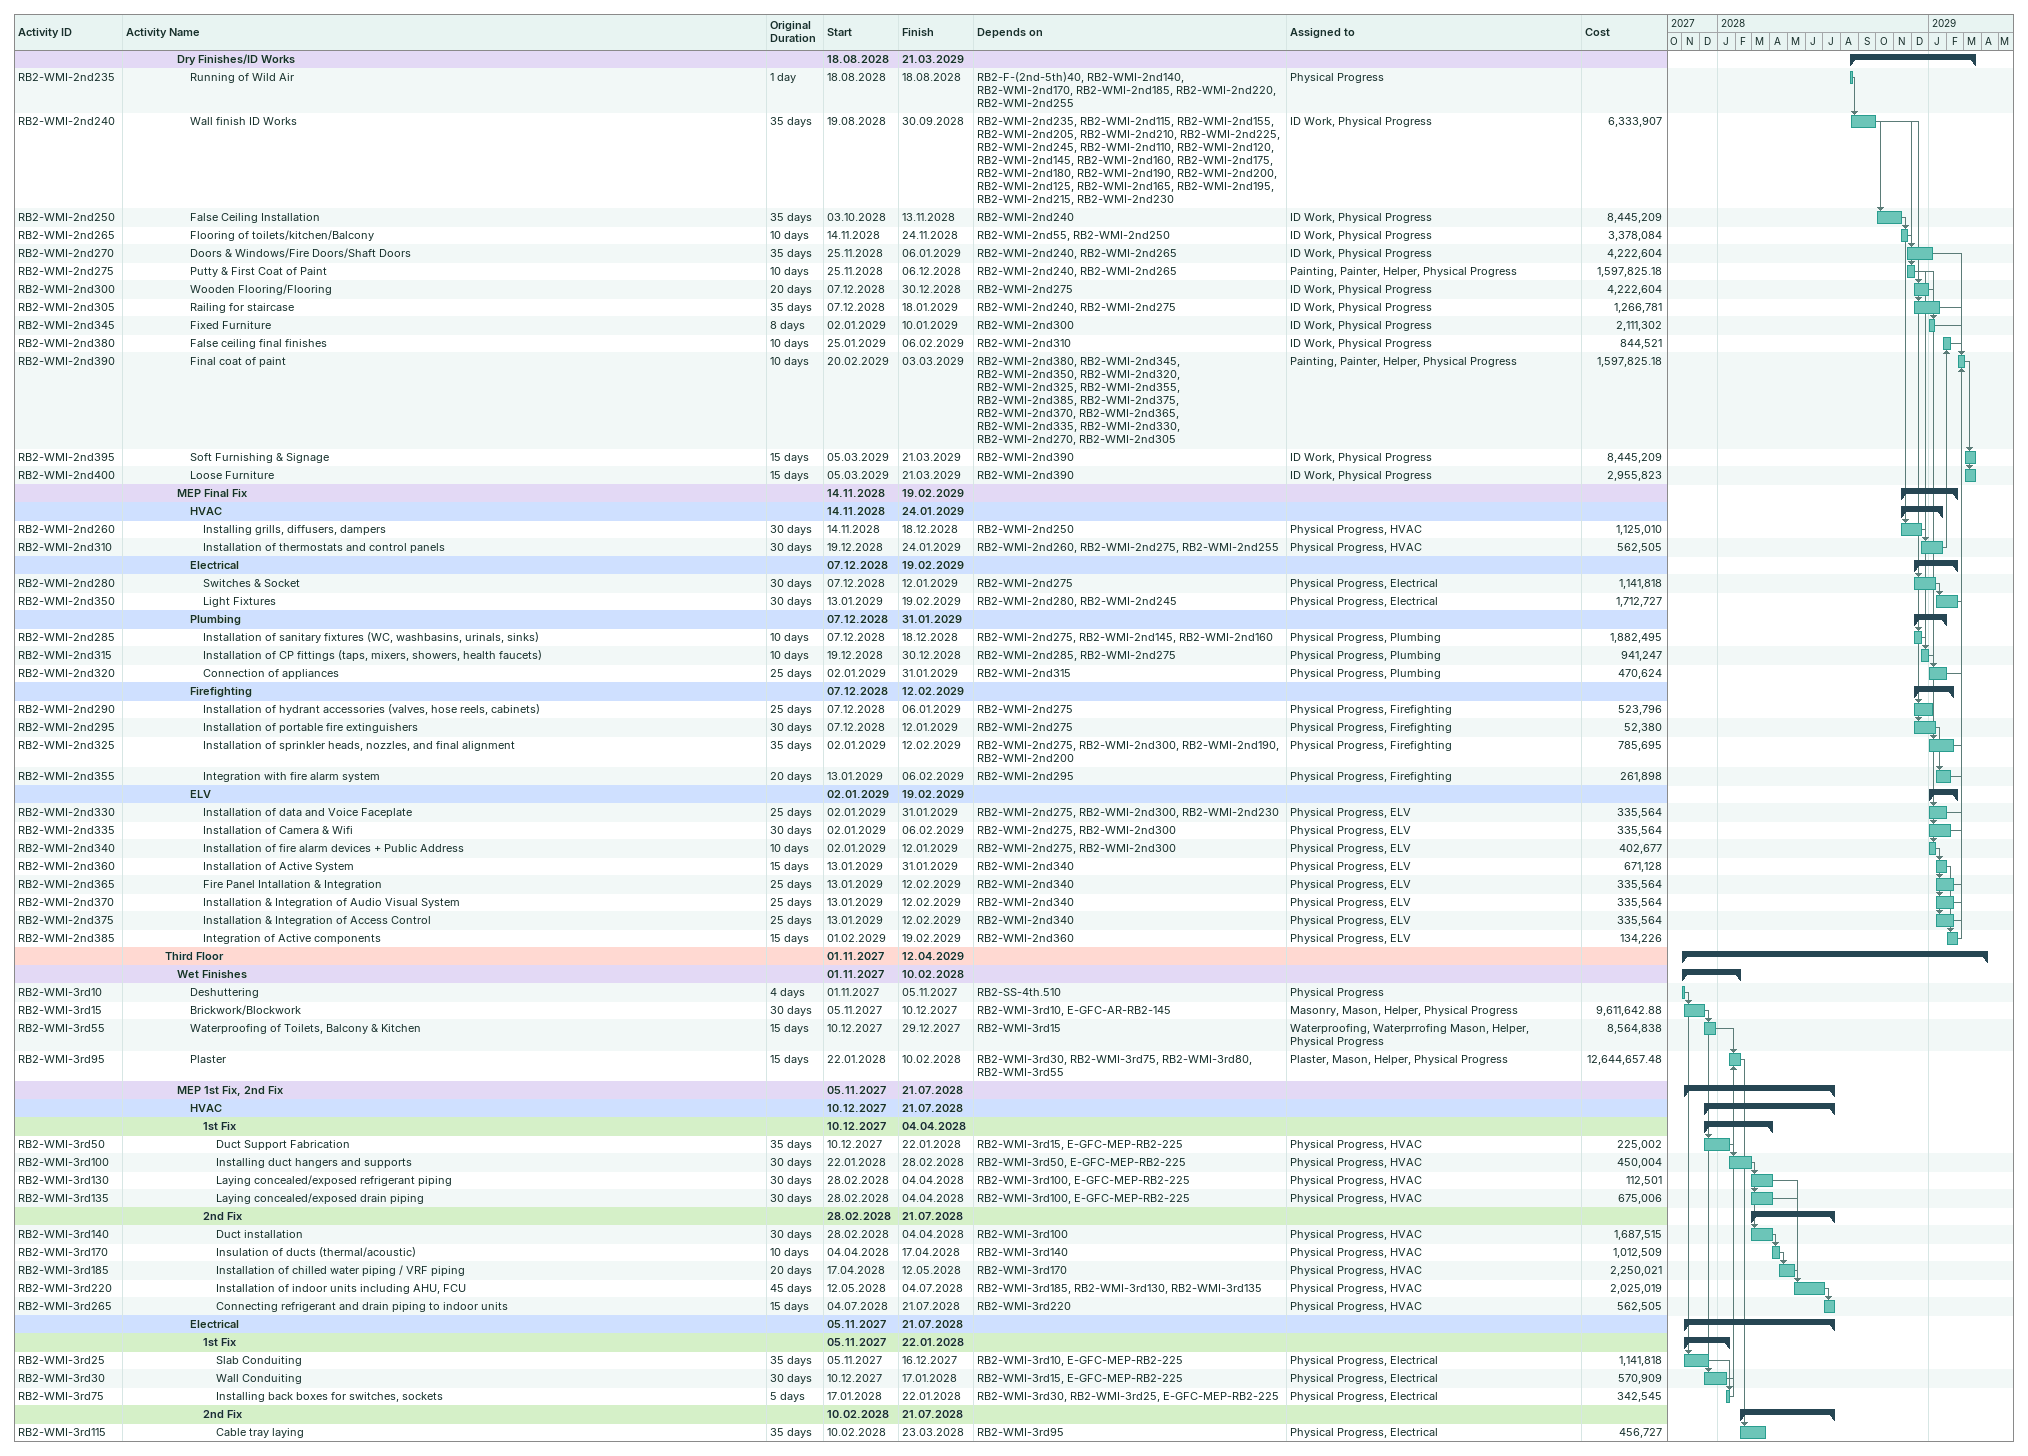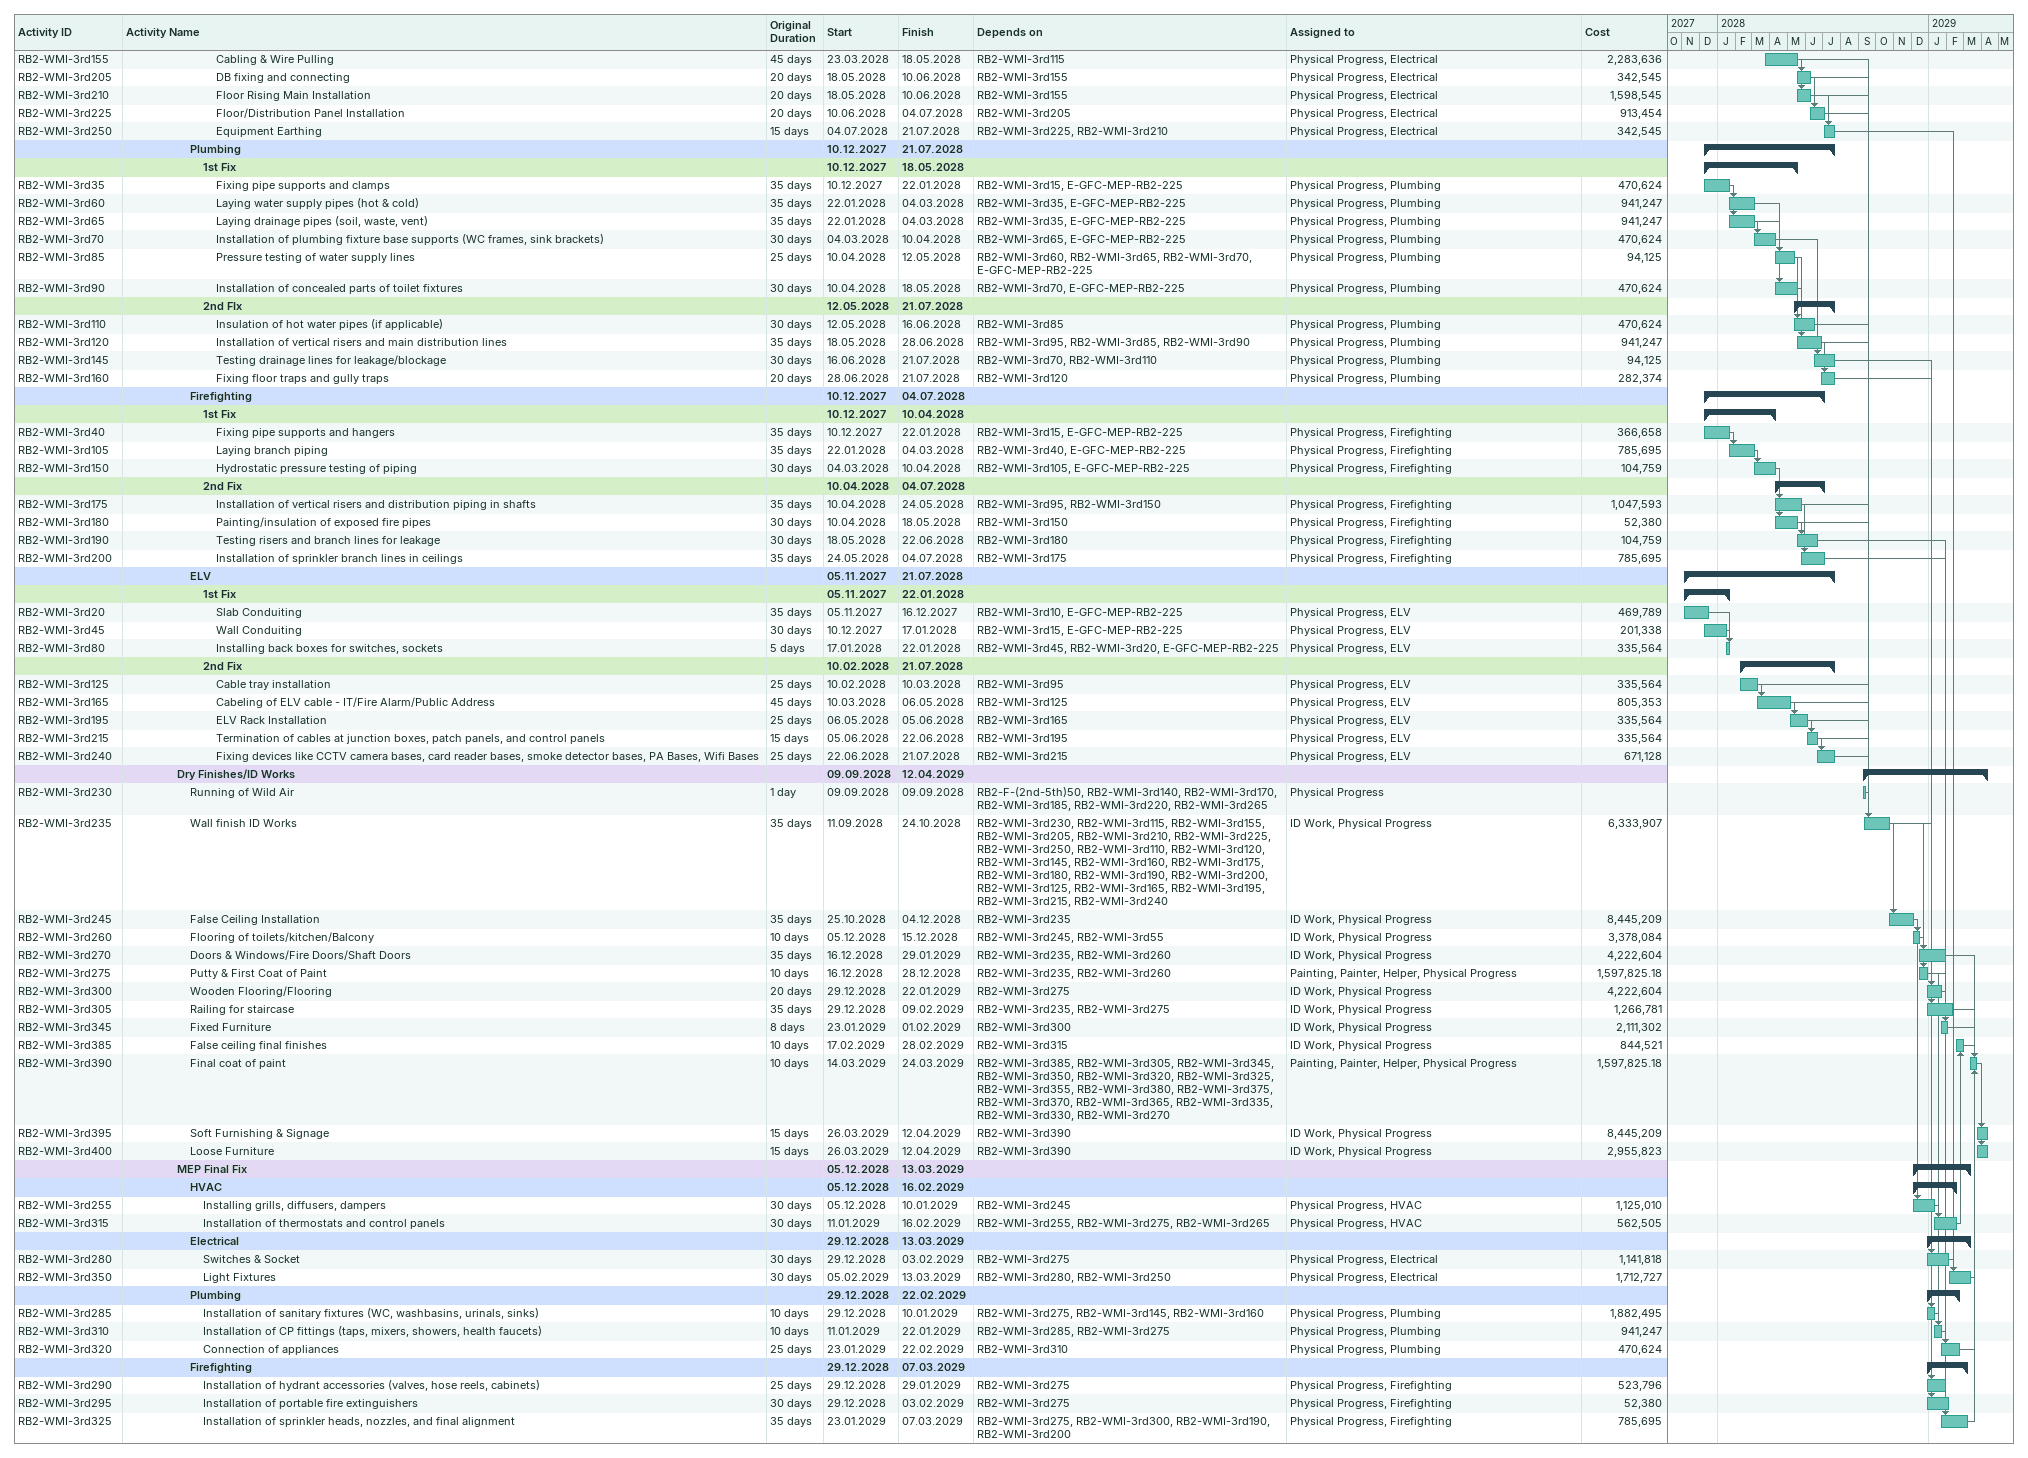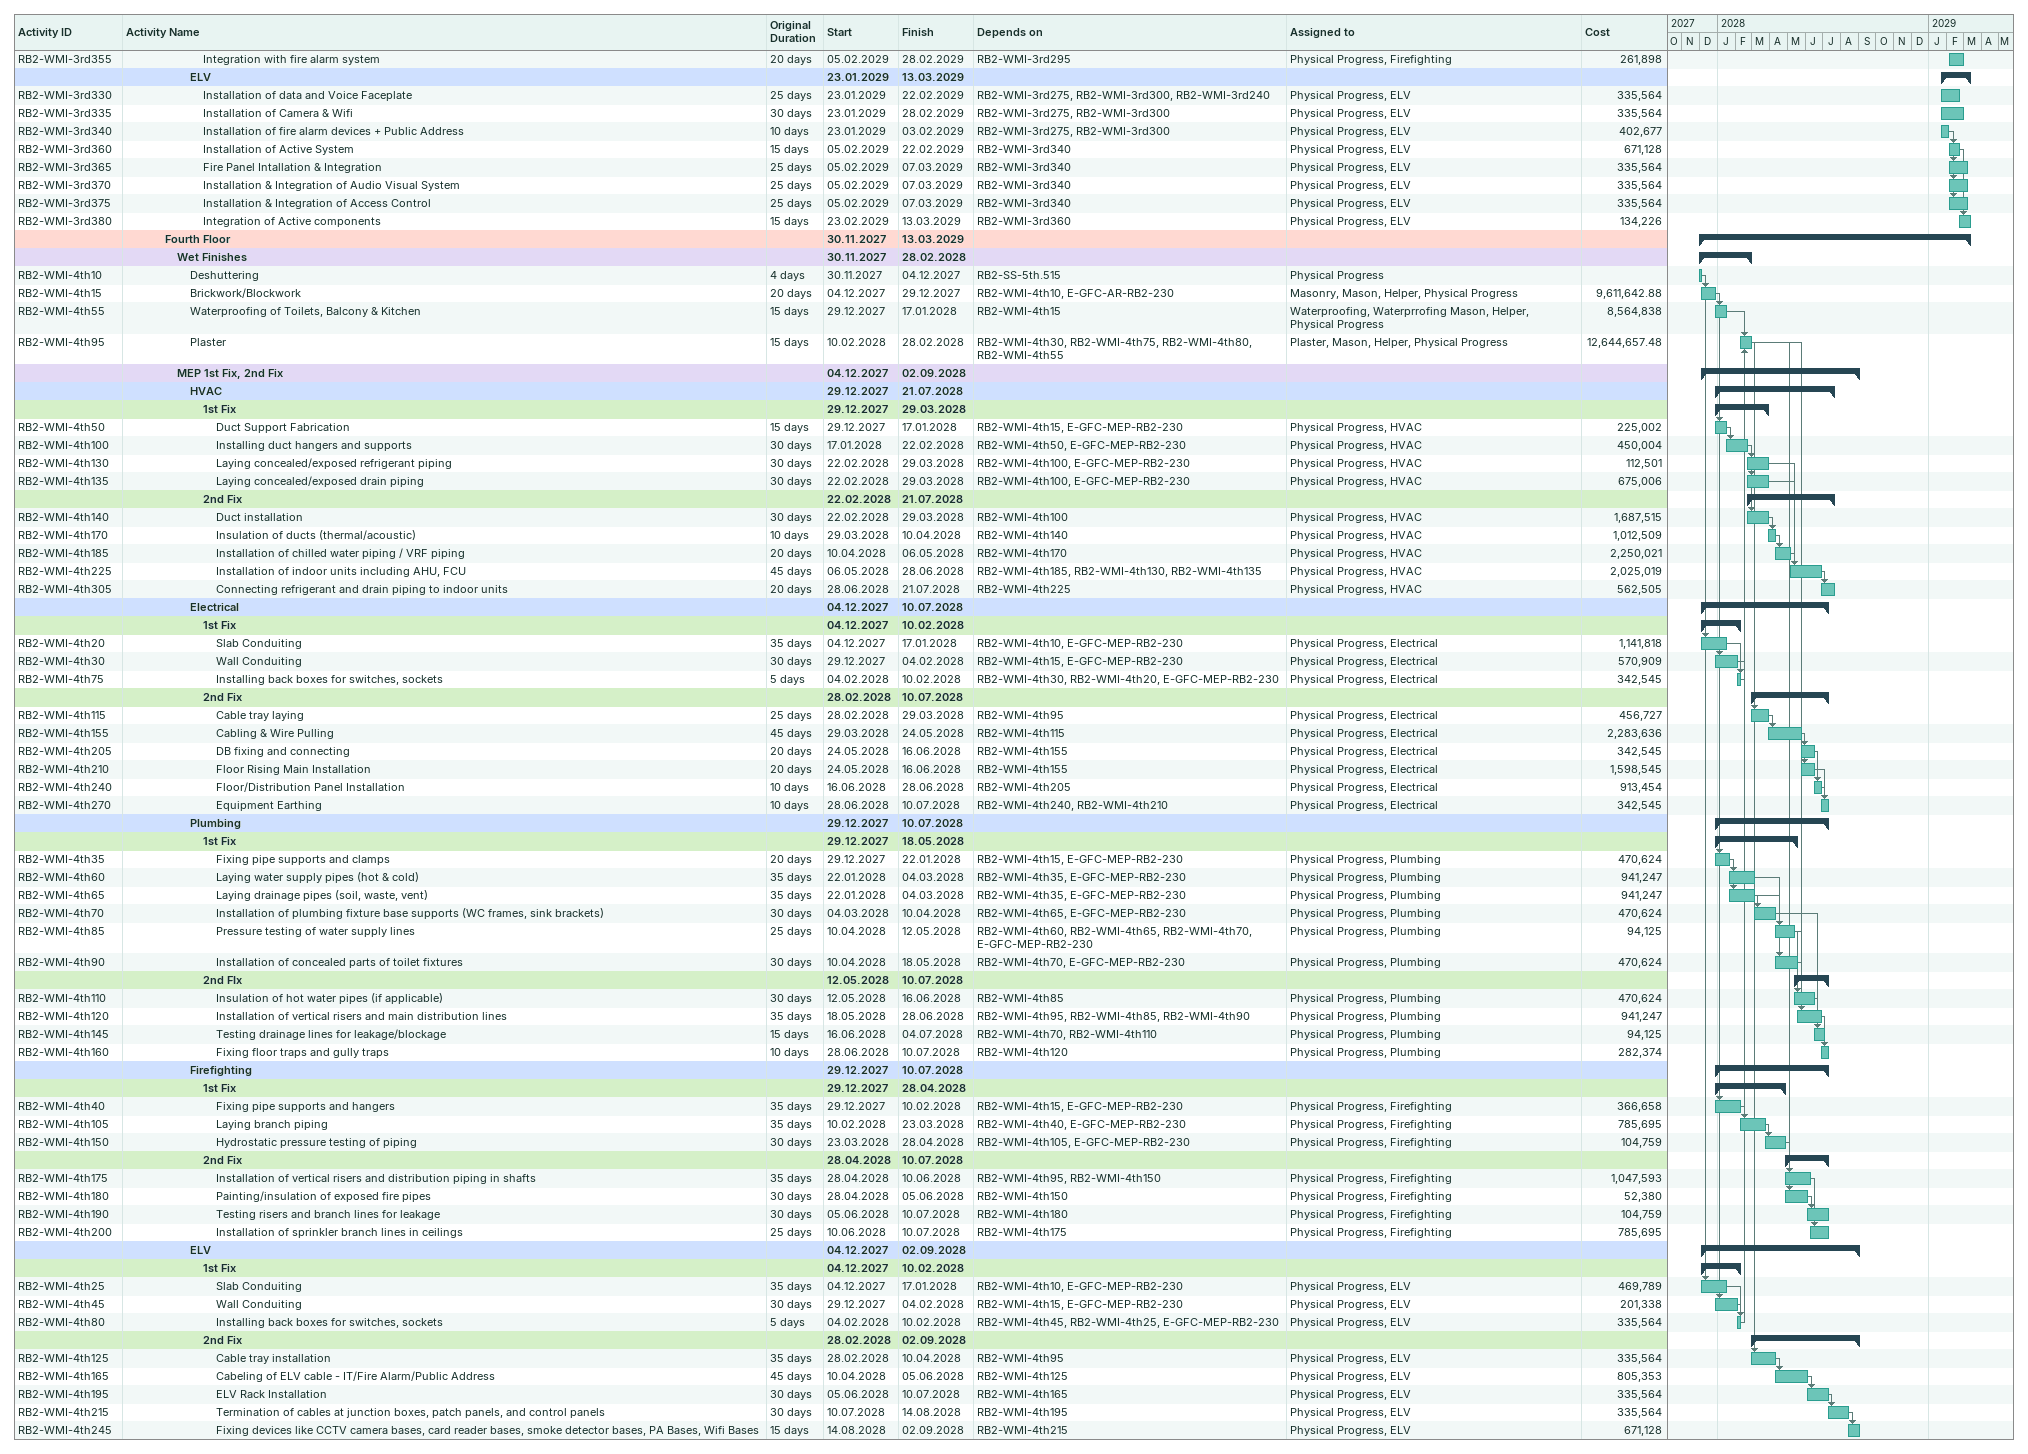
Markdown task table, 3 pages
| ID | Level | Task | Original duration | Start | Finish | Predecessors | Resources | Cost |
|---|---|---|---|---|---|---|---|---|
|  | 5 | **Dry Finishes/ID Works** |  | 2028-08-18 | 2029-03-21 |  |  |  |
| RB2-WMI-2nd235 | 6 | Running of Wild Air | 1d | 2028-08-18 | 2028-08-18 | RB2-F-(2nd-5th)40, RB2-WMI-2nd140, RB2-WMI-2nd170, RB2-WMI-2nd185, RB2-WMI-2nd220, RB2-WMI-2nd255 | Physical Progress |  |
| RB2-WMI-2nd240 | 6 | Wall finish ID Works | 35d | 2028-08-19 | 2028-09-30 | RB2-WMI-2nd235, RB2-WMI-2nd115, RB2-WMI-2nd155, RB2-WMI-2nd205, RB2-WMI-2nd210, RB2-WMI-2nd225, RB2-WMI-2nd245, RB2-WMI-2nd110, RB2-WMI-2nd120, RB2-WMI-2nd145, RB2-WMI-2nd160, RB2-WMI-2nd175, RB2-WMI-2nd180, RB2-WMI-2nd190, RB2-WMI-2nd200, RB2-WMI-2nd125, RB2-WMI-2nd165, RB2-WMI-2nd195, RB2-WMI-2nd215, RB2-WMI-2nd230 | ID Work, Physical Progress | 6333907 |
| RB2-WMI-2nd250 | 6 | False Ceiling Installation | 35d | 2028-10-03 | 2028-11-13 | RB2-WMI-2nd240 | ID Work, Physical Progress | 8445209 |
| RB2-WMI-2nd265 | 6 | Flooring of toilets/kitchen/Balcony | 10d | 2028-11-14 | 2028-11-24 | RB2-WMI-2nd55, RB2-WMI-2nd250 | ID Work, Physical Progress | 3378084 |
| RB2-WMI-2nd270 | 6 | Doors & Windows/Fire Doors/Shaft Doors | 35d | 2028-11-25 | 2029-01-06 | RB2-WMI-2nd240, RB2-WMI-2nd265 | ID Work, Physical Progress | 4222604 |
| RB2-WMI-2nd275 | 6 | Putty & First Coat of Paint | 10d | 2028-11-25 | 2028-12-06 | RB2-WMI-2nd240, RB2-WMI-2nd265 | Painting, Painter, Helper, Physical Progress | 1597825.18 |
| RB2-WMI-2nd300 | 6 | Wooden Flooring/Flooring | 20d | 2028-12-07 | 2028-12-30 | RB2-WMI-2nd275 | ID Work, Physical Progress | 4222604 |
| RB2-WMI-2nd305 | 6 | Railing for staircase | 35d | 2028-12-07 | 2029-01-18 | RB2-WMI-2nd240, RB2-WMI-2nd275 | ID Work, Physical Progress | 1266781 |
| RB2-WMI-2nd345 | 6 | Fixed Furniture | 8d | 2029-01-02 | 2029-01-10 | RB2-WMI-2nd300 | ID Work, Physical Progress | 2111302 |
| RB2-WMI-2nd380 | 6 | False ceiling final finishes | 10d | 2029-01-25 | 2029-02-06 | RB2-WMI-2nd310 | ID Work, Physical Progress | 844521 |
| RB2-WMI-2nd390 | 6 | Final coat of paint | 10d | 2029-02-20 | 2029-03-03 | RB2-WMI-2nd380, RB2-WMI-2nd345, RB2-WMI-2nd350, RB2-WMI-2nd320, RB2-WMI-2nd325, RB2-WMI-2nd355, RB2-WMI-2nd385, RB2-WMI-2nd375, RB2-WMI-2nd370, RB2-WMI-2nd365, RB2-WMI-2nd335, RB2-WMI-2nd330, RB2-WMI-2nd270, RB2-WMI-2nd305 | Painting, Painter, Helper, Physical Progress | 1597825.18 |
| RB2-WMI-2nd395 | 6 | Soft Furnishing & Signage | 15d | 2029-03-05 | 2029-03-21 | RB2-WMI-2nd390 | ID Work, Physical Progress | 8445209 |
| RB2-WMI-2nd400 | 6 | Loose Furniture | 15d | 2029-03-05 | 2029-03-21 | RB2-WMI-2nd390 | ID Work, Physical Progress | 2955823 |
|  | 5 | **MEP Final Fix** |  | 2028-11-14 | 2029-02-19 |  |  |  |
|  | 6 | **HVAC** |  | 2028-11-14 | 2029-01-24 |  |  |  |
| RB2-WMI-2nd260 | 7 | Installing grills, diffusers, dampers | 30d | 2028-11-14 | 2028-12-18 | RB2-WMI-2nd250 | Physical Progress, HVAC | 1125010 |
| RB2-WMI-2nd310 | 7 | Installation of thermostats and control panels | 30d | 2028-12-19 | 2029-01-24 | RB2-WMI-2nd260, RB2-WMI-2nd275, RB2-WMI-2nd255 | Physical Progress, HVAC | 562505 |
|  | 6 | **Electrical** |  | 2028-12-07 | 2029-02-19 |  |  |  |
| RB2-WMI-2nd280 | 7 | Switches & Socket | 30d | 2028-12-07 | 2029-01-12 | RB2-WMI-2nd275 | Physical Progress, Electrical | 1141818 |
| RB2-WMI-2nd350 | 7 | Light Fixtures | 30d | 2029-01-13 | 2029-02-19 | RB2-WMI-2nd280, RB2-WMI-2nd245 | Physical Progress, Electrical | 1712727 |
|  | 6 | **Plumbing** |  | 2028-12-07 | 2029-01-31 |  |  |  |
| RB2-WMI-2nd285 | 7 | Installation of sanitary fixtures (WC, washbasins, urinals, sinks) | 10d | 2028-12-07 | 2028-12-18 | RB2-WMI-2nd275, RB2-WMI-2nd145, RB2-WMI-2nd160 | Physical Progress, Plumbing | 1882495 |
| RB2-WMI-2nd315 | 7 | Installation of CP fittings (taps, mixers, showers, health faucets) | 10d | 2028-12-19 | 2028-12-30 | RB2-WMI-2nd285, RB2-WMI-2nd275 | Physical Progress, Plumbing | 941247 |
| RB2-WMI-2nd320 | 7 | Connection of appliances | 25d | 2029-01-02 | 2029-01-31 | RB2-WMI-2nd315 | Physical Progress, Plumbing | 470624 |
|  | 6 | **Firefighting** |  | 2028-12-07 | 2029-02-12 |  |  |  |
| RB2-WMI-2nd290 | 7 | Installation of hydrant accessories (valves, hose reels, cabinets) | 25d | 2028-12-07 | 2029-01-06 | RB2-WMI-2nd275 | Physical Progress, Firefighting | 523796 |
| RB2-WMI-2nd295 | 7 | Installation of portable fire extinguishers | 30d | 2028-12-07 | 2029-01-12 | RB2-WMI-2nd275 | Physical Progress, Firefighting | 52380 |
| RB2-WMI-2nd325 | 7 | Installation of sprinkler heads, nozzles, and final alignment | 35d | 2029-01-02 | 2029-02-12 | RB2-WMI-2nd275, RB2-WMI-2nd300, RB2-WMI-2nd190, RB2-WMI-2nd200 | Physical Progress, Firefighting | 785695 |
| RB2-WMI-2nd355 | 7 | Integration with fire alarm system | 20d | 2029-01-13 | 2029-02-06 | RB2-WMI-2nd295 | Physical Progress, Firefighting | 261898 |
|  | 6 | **ELV** |  | 2029-01-02 | 2029-02-19 |  |  |  |
| RB2-WMI-2nd330 | 7 | Installation of data and Voice Faceplate | 25d | 2029-01-02 | 2029-01-31 | RB2-WMI-2nd275, RB2-WMI-2nd300, RB2-WMI-2nd230 | Physical Progress, ELV | 335564 |
| RB2-WMI-2nd335 | 7 | Installation of Camera & Wifi | 30d | 2029-01-02 | 2029-02-06 | RB2-WMI-2nd275, RB2-WMI-2nd300 | Physical Progress, ELV | 335564 |
| RB2-WMI-2nd340 | 7 | Installation of fire alarm devices + Public Address | 10d | 2029-01-02 | 2029-01-12 | RB2-WMI-2nd275, RB2-WMI-2nd300 | Physical Progress, ELV | 402677 |
| RB2-WMI-2nd360 | 7 | Installation of Active System | 15d | 2029-01-13 | 2029-01-31 | RB2-WMI-2nd340 | Physical Progress, ELV | 671128 |
| RB2-WMI-2nd365 | 7 | Fire Panel Intallation & Integration | 25d | 2029-01-13 | 2029-02-12 | RB2-WMI-2nd340 | Physical Progress, ELV | 335564 |
| RB2-WMI-2nd370 | 7 | Installation & Integration of Audio Visual System | 25d | 2029-01-13 | 2029-02-12 | RB2-WMI-2nd340 | Physical Progress, ELV | 335564 |
| RB2-WMI-2nd375 | 7 | Installation & Integration of Access Control | 25d | 2029-01-13 | 2029-02-12 | RB2-WMI-2nd340 | Physical Progress, ELV | 335564 |
| RB2-WMI-2nd385 | 7 | Integration of Active components | 15d | 2029-02-01 | 2029-02-19 | RB2-WMI-2nd360 | Physical Progress, ELV | 134226 |
|  | 4 | **Third Floor** |  | 2027-11-01 | 2029-04-12 |  |  |  |
|  | 5 | **Wet Finishes** |  | 2027-11-01 | 2028-02-10 |  |  |  |
| RB2-WMI-3rd10 | 6 | Deshuttering | 4d | 2027-11-01 | 2027-11-05 | RB2-SS-4th.510 | Physical Progress |  |
| RB2-WMI-3rd15 | 6 | Brickwork/Blockwork | 30d | 2027-11-05 | 2027-12-10 | RB2-WMI-3rd10, E-GFC-AR-RB2-145 | Masonry, Mason, Helper, Physical Progress | 9611642.88 |
| RB2-WMI-3rd55 | 6 | Waterproofing of Toilets, Balcony & Kitchen | 15d | 2027-12-10 | 2027-12-29 | RB2-WMI-3rd15 | Waterproofing, Waterprrofing Mason, Helper, Physical Progress | 8564838 |
| RB2-WMI-3rd95 | 6 | Plaster | 15d | 2028-01-22 | 2028-02-10 | RB2-WMI-3rd30, RB2-WMI-3rd75, RB2-WMI-3rd80, RB2-WMI-3rd55 | Plaster, Mason, Helper, Physical Progress | 12644657.48 |
|  | 5 | **MEP 1st Fix, 2nd Fix** |  | 2027-11-05 | 2028-07-21 |  |  |  |
|  | 6 | **HVAC** |  | 2027-12-10 | 2028-07-21 |  |  |  |
|  | 7 | **1st Fix** |  | 2027-12-10 | 2028-04-04 |  |  |  |
| RB2-WMI-3rd50 | 8 | Duct Support Fabrication | 35d | 2027-12-10 | 2028-01-22 | RB2-WMI-3rd15, E-GFC-MEP-RB2-225 | Physical Progress, HVAC | 225002 |
| RB2-WMI-3rd100 | 8 | Installing duct hangers and supports | 30d | 2028-01-22 | 2028-02-28 | RB2-WMI-3rd50, E-GFC-MEP-RB2-225 | Physical Progress, HVAC | 450004 |
| RB2-WMI-3rd130 | 8 | Laying concealed/exposed refrigerant piping | 30d | 2028-02-28 | 2028-04-04 | RB2-WMI-3rd100, E-GFC-MEP-RB2-225 | Physical Progress, HVAC | 112501 |
| RB2-WMI-3rd135 | 8 | Laying concealed/exposed drain piping | 30d | 2028-02-28 | 2028-04-04 | RB2-WMI-3rd100, E-GFC-MEP-RB2-225 | Physical Progress, HVAC | 675006 |
|  | 7 | **2nd Fix** |  | 2028-02-28 | 2028-07-21 |  |  |  |
| RB2-WMI-3rd140 | 8 | Duct installation | 30d | 2028-02-28 | 2028-04-04 | RB2-WMI-3rd100 | Physical Progress, HVAC | 1687515 |
| RB2-WMI-3rd170 | 8 | Insulation of ducts (thermal/acoustic) | 10d | 2028-04-04 | 2028-04-17 | RB2-WMI-3rd140 | Physical Progress, HVAC | 1012509 |
| RB2-WMI-3rd185 | 8 | Installation of chilled water piping / VRF piping | 20d | 2028-04-17 | 2028-05-12 | RB2-WMI-3rd170 | Physical Progress, HVAC | 2250021 |
| RB2-WMI-3rd220 | 8 | Installation of indoor units including AHU, FCU | 45d | 2028-05-12 | 2028-07-04 | RB2-WMI-3rd185, RB2-WMI-3rd130, RB2-WMI-3rd135 | Physical Progress, HVAC | 2025019 |
| RB2-WMI-3rd265 | 8 | Connecting refrigerant and drain piping to indoor units | 15d | 2028-07-04 | 2028-07-21 | RB2-WMI-3rd220 | Physical Progress, HVAC | 562505 |
|  | 6 | **Electrical** |  | 2027-11-05 | 2028-07-21 |  |  |  |
|  | 7 | **1st Fix** |  | 2027-11-05 | 2028-01-22 |  |  |  |
| RB2-WMI-3rd25 | 8 | Slab Conduiting | 35d | 2027-11-05 | 2027-12-16 | RB2-WMI-3rd10, E-GFC-MEP-RB2-225 | Physical Progress, Electrical | 1141818 |
| RB2-WMI-3rd30 | 8 | Wall Conduiting | 30d | 2027-12-10 | 2028-01-17 | RB2-WMI-3rd15, E-GFC-MEP-RB2-225 | Physical Progress, Electrical | 570909 |
| RB2-WMI-3rd75 | 8 | Installing back boxes for switches, sockets | 5d | 2028-01-17 | 2028-01-22 | RB2-WMI-3rd30, RB2-WMI-3rd25, E-GFC-MEP-RB2-225 | Physical Progress, Electrical | 342545 |
|  | 7 | **2nd Fix** |  | 2028-02-10 | 2028-07-21 |  |  |  |
| RB2-WMI-3rd115 | 8 | Cable tray laying | 35d | 2028-02-10 | 2028-03-23 | RB2-WMI-3rd95 | Physical Progress, Electrical | 456727 |
| RB2-WMI-3rd155 | 8 | Cabling & Wire Pulling | 45d | 2028-03-23 | 2028-05-18 | RB2-WMI-3rd115 | Physical Progress, Electrical | 2283636 |
| RB2-WMI-3rd205 | 8 | DB fixing and connecting | 20d | 2028-05-18 | 2028-06-10 | RB2-WMI-3rd155 | Physical Progress, Electrical | 342545 |
| RB2-WMI-3rd210 | 8 | Floor Rising Main Installation | 20d | 2028-05-18 | 2028-06-10 | RB2-WMI-3rd155 | Physical Progress, Electrical | 1598545 |
| RB2-WMI-3rd225 | 8 | Floor/Distribution Panel Installation | 20d | 2028-06-10 | 2028-07-04 | RB2-WMI-3rd205 | Physical Progress, Electrical | 913454 |
| RB2-WMI-3rd250 | 8 | Equipment Earthing | 15d | 2028-07-04 | 2028-07-21 | RB2-WMI-3rd225, RB2-WMI-3rd210 | Physical Progress, Electrical | 342545 |
|  | 6 | **Plumbing** |  | 2027-12-10 | 2028-07-21 |  |  |  |
|  | 7 | **1st Fix** |  | 2027-12-10 | 2028-05-18 |  |  |  |
| RB2-WMI-3rd35 | 8 | Fixing pipe supports and clamps | 35d | 2027-12-10 | 2028-01-22 | RB2-WMI-3rd15, E-GFC-MEP-RB2-225 | Physical Progress, Plumbing | 470624 |
| RB2-WMI-3rd60 | 8 | Laying water supply pipes (hot & cold) | 35d | 2028-01-22 | 2028-03-04 | RB2-WMI-3rd35, E-GFC-MEP-RB2-225 | Physical Progress, Plumbing | 941247 |
| RB2-WMI-3rd65 | 8 | Laying drainage pipes (soil, waste, vent) | 35d | 2028-01-22 | 2028-03-04 | RB2-WMI-3rd35, E-GFC-MEP-RB2-225 | Physical Progress, Plumbing | 941247 |
| RB2-WMI-3rd70 | 8 | Installation of plumbing fixture base supports (WC frames, sink brackets) | 30d | 2028-03-04 | 2028-04-10 | RB2-WMI-3rd65, E-GFC-MEP-RB2-225 | Physical Progress, Plumbing | 470624 |
| RB2-WMI-3rd85 | 8 | Pressure testing of water supply lines | 25d | 2028-04-10 | 2028-05-12 | RB2-WMI-3rd60, RB2-WMI-3rd65, RB2-WMI-3rd70, E-GFC-MEP-RB2-225 | Physical Progress, Plumbing | 94125 |
| RB2-WMI-3rd90 | 8 | Installation of concealed parts of toilet fixtures | 30d | 2028-04-10 | 2028-05-18 | RB2-WMI-3rd70, E-GFC-MEP-RB2-225 | Physical Progress, Plumbing | 470624 |
|  | 7 | **2nd FIx** |  | 2028-05-12 | 2028-07-21 |  |  |  |
| RB2-WMI-3rd110 | 8 | Insulation of hot water pipes (if applicable) | 30d | 2028-05-12 | 2028-06-16 | RB2-WMI-3rd85 | Physical Progress, Plumbing | 470624 |
| RB2-WMI-3rd120 | 8 | Installation of vertical risers and main distribution lines | 35d | 2028-05-18 | 2028-06-28 | RB2-WMI-3rd95, RB2-WMI-3rd85, RB2-WMI-3rd90 | Physical Progress, Plumbing | 941247 |
| RB2-WMI-3rd145 | 8 | Testing drainage lines for leakage/blockage | 30d | 2028-06-16 | 2028-07-21 | RB2-WMI-3rd70, RB2-WMI-3rd110 | Physical Progress, Plumbing | 94125 |
| RB2-WMI-3rd160 | 8 | Fixing floor traps and gully traps | 20d | 2028-06-28 | 2028-07-21 | RB2-WMI-3rd120 | Physical Progress, Plumbing | 282374 |
|  | 6 | **Firefighting** |  | 2027-12-10 | 2028-07-04 |  |  |  |
|  | 7 | **1st Fix** |  | 2027-12-10 | 2028-04-10 |  |  |  |
| RB2-WMI-3rd40 | 8 | Fixing pipe supports and hangers | 35d | 2027-12-10 | 2028-01-22 | RB2-WMI-3rd15, E-GFC-MEP-RB2-225 | Physical Progress, Firefighting | 366658 |
| RB2-WMI-3rd105 | 8 | Laying branch piping | 35d | 2028-01-22 | 2028-03-04 | RB2-WMI-3rd40, E-GFC-MEP-RB2-225 | Physical Progress, Firefighting | 785695 |
| RB2-WMI-3rd150 | 8 | Hydrostatic pressure testing of piping | 30d | 2028-03-04 | 2028-04-10 | RB2-WMI-3rd105, E-GFC-MEP-RB2-225 | Physical Progress, Firefighting | 104759 |
|  | 7 | **2nd Fix** |  | 2028-04-10 | 2028-07-04 |  |  |  |
| RB2-WMI-3rd175 | 8 | Installation of vertical risers and distribution piping in shafts | 35d | 2028-04-10 | 2028-05-24 | RB2-WMI-3rd95, RB2-WMI-3rd150 | Physical Progress, Firefighting | 1047593 |
| RB2-WMI-3rd180 | 8 | Painting/insulation of exposed fire pipes | 30d | 2028-04-10 | 2028-05-18 | RB2-WMI-3rd150 | Physical Progress, Firefighting | 52380 |
| RB2-WMI-3rd190 | 8 | Testing risers and branch lines for leakage | 30d | 2028-05-18 | 2028-06-22 | RB2-WMI-3rd180 | Physical Progress, Firefighting | 104759 |
| RB2-WMI-3rd200 | 8 | Installation of sprinkler branch lines in ceilings | 35d | 2028-05-24 | 2028-07-04 | RB2-WMI-3rd175 | Physical Progress, Firefighting | 785695 |
|  | 6 | **ELV** |  | 2027-11-05 | 2028-07-21 |  |  |  |
|  | 7 | **1st Fix** |  | 2027-11-05 | 2028-01-22 |  |  |  |
| RB2-WMI-3rd20 | 8 | Slab Conduiting | 35d | 2027-11-05 | 2027-12-16 | RB2-WMI-3rd10, E-GFC-MEP-RB2-225 | Physical Progress, ELV | 469789 |
| RB2-WMI-3rd45 | 8 | Wall Conduiting | 30d | 2027-12-10 | 2028-01-17 | RB2-WMI-3rd15, E-GFC-MEP-RB2-225 | Physical Progress, ELV | 201338 |
| RB2-WMI-3rd80 | 8 | Installing back boxes for switches, sockets | 5d | 2028-01-17 | 2028-01-22 | RB2-WMI-3rd45, RB2-WMI-3rd20, E-GFC-MEP-RB2-225 | Physical Progress, ELV | 335564 |
|  | 7 | **2nd Fix** |  | 2028-02-10 | 2028-07-21 |  |  |  |
| RB2-WMI-3rd125 | 8 | Cable tray installation | 25d | 2028-02-10 | 2028-03-10 | RB2-WMI-3rd95 | Physical Progress, ELV | 335564 |
| RB2-WMI-3rd165 | 8 | Cabeling of ELV cable - IT/Fire Alarm/Public Address | 45d | 2028-03-10 | 2028-05-06 | RB2-WMI-3rd125 | Physical Progress, ELV | 805353 |
| RB2-WMI-3rd195 | 8 | ELV Rack Installation | 25d | 2028-05-06 | 2028-06-05 | RB2-WMI-3rd165 | Physical Progress, ELV | 335564 |
| RB2-WMI-3rd215 | 8 | Termination of cables at junction boxes, patch panels, and control panels | 15d | 2028-06-05 | 2028-06-22 | RB2-WMI-3rd195 | Physical Progress, ELV | 335564 |
| RB2-WMI-3rd240 | 8 | Fixing devices like CCTV camera bases, card reader bases, smoke detector bases, PA Bases, Wifi Bases | 25d | 2028-06-22 | 2028-07-21 | RB2-WMI-3rd215 | Physical Progress, ELV | 671128 |
|  | 5 | **Dry Finishes/ID Works** |  | 2028-09-09 | 2029-04-12 |  |  |  |
| RB2-WMI-3rd230 | 6 | Running of Wild Air | 1d | 2028-09-09 | 2028-09-09 | RB2-F-(2nd-5th)50, RB2-WMI-3rd140, RB2-WMI-3rd170, RB2-WMI-3rd185, RB2-WMI-3rd220, RB2-WMI-3rd265 | Physical Progress |  |
| RB2-WMI-3rd235 | 6 | Wall finish ID Works | 35d | 2028-09-11 | 2028-10-24 | RB2-WMI-3rd230, RB2-WMI-3rd115, RB2-WMI-3rd155, RB2-WMI-3rd205, RB2-WMI-3rd210, RB2-WMI-3rd225, RB2-WMI-3rd250, RB2-WMI-3rd110, RB2-WMI-3rd120, RB2-WMI-3rd145, RB2-WMI-3rd160, RB2-WMI-3rd175, RB2-WMI-3rd180, RB2-WMI-3rd190, RB2-WMI-3rd200, RB2-WMI-3rd125, RB2-WMI-3rd165, RB2-WMI-3rd195, RB2-WMI-3rd215, RB2-WMI-3rd240 | ID Work, Physical Progress | 6333907 |
| RB2-WMI-3rd245 | 6 | False Ceiling Installation | 35d | 2028-10-25 | 2028-12-04 | RB2-WMI-3rd235 | ID Work, Physical Progress | 8445209 |
| RB2-WMI-3rd260 | 6 | Flooring of toilets/kitchen/Balcony | 10d | 2028-12-05 | 2028-12-15 | RB2-WMI-3rd245, RB2-WMI-3rd55 | ID Work, Physical Progress | 3378084 |
| RB2-WMI-3rd270 | 6 | Doors & Windows/Fire Doors/Shaft Doors | 35d | 2028-12-16 | 2029-01-29 | RB2-WMI-3rd235, RB2-WMI-3rd260 | ID Work, Physical Progress | 4222604 |
| RB2-WMI-3rd275 | 6 | Putty & First Coat of Paint | 10d | 2028-12-16 | 2028-12-28 | RB2-WMI-3rd235, RB2-WMI-3rd260 | Painting, Painter, Helper, Physical Progress | 1597825.18 |
| RB2-WMI-3rd300 | 6 | Wooden Flooring/Flooring | 20d | 2028-12-29 | 2029-01-22 | RB2-WMI-3rd275 | ID Work, Physical Progress | 4222604 |
| RB2-WMI-3rd305 | 6 | Railing for staircase | 35d | 2028-12-29 | 2029-02-09 | RB2-WMI-3rd235, RB2-WMI-3rd275 | ID Work, Physical Progress | 1266781 |
| RB2-WMI-3rd345 | 6 | Fixed Furniture | 8d | 2029-01-23 | 2029-02-01 | RB2-WMI-3rd300 | ID Work, Physical Progress | 2111302 |
| RB2-WMI-3rd385 | 6 | False ceiling final finishes | 10d | 2029-02-17 | 2029-02-28 | RB2-WMI-3rd315 | ID Work, Physical Progress | 844521 |
| RB2-WMI-3rd390 | 6 | Final coat of paint | 10d | 2029-03-14 | 2029-03-24 | RB2-WMI-3rd385, RB2-WMI-3rd305, RB2-WMI-3rd345, RB2-WMI-3rd350, RB2-WMI-3rd320, RB2-WMI-3rd325, RB2-WMI-3rd355, RB2-WMI-3rd380, RB2-WMI-3rd375, RB2-WMI-3rd370, RB2-WMI-3rd365, RB2-WMI-3rd335, RB2-WMI-3rd330, RB2-WMI-3rd270 | Painting, Painter, Helper, Physical Progress | 1597825.18 |
| RB2-WMI-3rd395 | 6 | Soft Furnishing & Signage | 15d | 2029-03-26 | 2029-04-12 | RB2-WMI-3rd390 | ID Work, Physical Progress | 8445209 |
| RB2-WMI-3rd400 | 6 | Loose Furniture | 15d | 2029-03-26 | 2029-04-12 | RB2-WMI-3rd390 | ID Work, Physical Progress | 2955823 |
|  | 5 | **MEP Final Fix** |  | 2028-12-05 | 2029-03-13 |  |  |  |
|  | 6 | **HVAC** |  | 2028-12-05 | 2029-02-16 |  |  |  |
| RB2-WMI-3rd255 | 7 | Installing grills, diffusers, dampers | 30d | 2028-12-05 | 2029-01-10 | RB2-WMI-3rd245 | Physical Progress, HVAC | 1125010 |
| RB2-WMI-3rd315 | 7 | Installation of thermostats and control panels | 30d | 2029-01-11 | 2029-02-16 | RB2-WMI-3rd255, RB2-WMI-3rd275, RB2-WMI-3rd265 | Physical Progress, HVAC | 562505 |
|  | 6 | **Electrical** |  | 2028-12-29 | 2029-03-13 |  |  |  |
| RB2-WMI-3rd280 | 7 | Switches & Socket | 30d | 2028-12-29 | 2029-02-03 | RB2-WMI-3rd275 | Physical Progress, Electrical | 1141818 |
| RB2-WMI-3rd350 | 7 | Light Fixtures | 30d | 2029-02-05 | 2029-03-13 | RB2-WMI-3rd280, RB2-WMI-3rd250 | Physical Progress, Electrical | 1712727 |
|  | 6 | **Plumbing** |  | 2028-12-29 | 2029-02-22 |  |  |  |
| RB2-WMI-3rd285 | 7 | Installation of sanitary fixtures (WC, washbasins, urinals, sinks) | 10d | 2028-12-29 | 2029-01-10 | RB2-WMI-3rd275, RB2-WMI-3rd145, RB2-WMI-3rd160 | Physical Progress, Plumbing | 1882495 |
| RB2-WMI-3rd310 | 7 | Installation of CP fittings (taps, mixers, showers, health faucets) | 10d | 2029-01-11 | 2029-01-22 | RB2-WMI-3rd285, RB2-WMI-3rd275 | Physical Progress, Plumbing | 941247 |
| RB2-WMI-3rd320 | 7 | Connection of appliances | 25d | 2029-01-23 | 2029-02-22 | RB2-WMI-3rd310 | Physical Progress, Plumbing | 470624 |
|  | 6 | **Firefighting** |  | 2028-12-29 | 2029-03-07 |  |  |  |
| RB2-WMI-3rd290 | 7 | Installation of hydrant accessories (valves, hose reels, cabinets) | 25d | 2028-12-29 | 2029-01-29 | RB2-WMI-3rd275 | Physical Progress, Firefighting | 523796 |
| RB2-WMI-3rd295 | 7 | Installation of portable fire extinguishers | 30d | 2028-12-29 | 2029-02-03 | RB2-WMI-3rd275 | Physical Progress, Firefighting | 52380 |
| RB2-WMI-3rd325 | 7 | Installation of sprinkler heads, nozzles, and final alignment | 35d | 2029-01-23 | 2029-03-07 | RB2-WMI-3rd275, RB2-WMI-3rd300, RB2-WMI-3rd190, RB2-WMI-3rd200 | Physical Progress, Firefighting | 785695 |
| RB2-WMI-3rd355 | 7 | Integration with fire alarm system | 20d | 2029-02-05 | 2029-02-28 | RB2-WMI-3rd295 | Physical Progress, Firefighting | 261898 |
|  | 6 | **ELV** |  | 2029-01-23 | 2029-03-13 |  |  |  |
| RB2-WMI-3rd330 | 7 | Installation of data and Voice Faceplate | 25d | 2029-01-23 | 2029-02-22 | RB2-WMI-3rd275, RB2-WMI-3rd300, RB2-WMI-3rd240 | Physical Progress, ELV | 335564 |
| RB2-WMI-3rd335 | 7 | Installation of Camera & Wifi | 30d | 2029-01-23 | 2029-02-28 | RB2-WMI-3rd275, RB2-WMI-3rd300 | Physical Progress, ELV | 335564 |
| RB2-WMI-3rd340 | 7 | Installation of fire alarm devices + Public Address | 10d | 2029-01-23 | 2029-02-03 | RB2-WMI-3rd275, RB2-WMI-3rd300 | Physical Progress, ELV | 402677 |
| RB2-WMI-3rd360 | 7 | Installation of Active System | 15d | 2029-02-05 | 2029-02-22 | RB2-WMI-3rd340 | Physical Progress, ELV | 671128 |
| RB2-WMI-3rd365 | 7 | Fire Panel Intallation & Integration | 25d | 2029-02-05 | 2029-03-07 | RB2-WMI-3rd340 | Physical Progress, ELV | 335564 |
| RB2-WMI-3rd370 | 7 | Installation & Integration of Audio Visual System | 25d | 2029-02-05 | 2029-03-07 | RB2-WMI-3rd340 | Physical Progress, ELV | 335564 |
| RB2-WMI-3rd375 | 7 | Installation & Integration of Access Control | 25d | 2029-02-05 | 2029-03-07 | RB2-WMI-3rd340 | Physical Progress, ELV | 335564 |
| RB2-WMI-3rd380 | 7 | Integration of Active components | 15d | 2029-02-23 | 2029-03-13 | RB2-WMI-3rd360 | Physical Progress, ELV | 134226 |
|  | 4 | **Fourth Floor** |  | 2027-11-30 | 2029-03-13 |  |  |  |
|  | 5 | **Wet Finishes** |  | 2027-11-30 | 2028-02-28 |  |  |  |
| RB2-WMI-4th10 | 6 | Deshuttering | 4d | 2027-11-30 | 2027-12-04 | RB2-SS-5th.515 | Physical Progress |  |
| RB2-WMI-4th15 | 6 | Brickwork/Blockwork | 20d | 2027-12-04 | 2027-12-29 | RB2-WMI-4th10, E-GFC-AR-RB2-230 | Masonry, Mason, Helper, Physical Progress | 9611642.88 |
| RB2-WMI-4th55 | 6 | Waterproofing of Toilets, Balcony & Kitchen | 15d | 2027-12-29 | 2028-01-17 | RB2-WMI-4th15 | Waterproofing, Waterprrofing Mason, Helper, Physical Progress | 8564838 |
| RB2-WMI-4th95 | 6 | Plaster | 15d | 2028-02-10 | 2028-02-28 | RB2-WMI-4th30, RB2-WMI-4th75, RB2-WMI-4th80, RB2-WMI-4th55 | Plaster, Mason, Helper, Physical Progress | 12644657.48 |
|  | 5 | **MEP 1st Fix, 2nd Fix** |  | 2027-12-04 | 2028-09-02 |  |  |  |
|  | 6 | **HVAC** |  | 2027-12-29 | 2028-07-21 |  |  |  |
|  | 7 | **1st Fix** |  | 2027-12-29 | 2028-03-29 |  |  |  |
| RB2-WMI-4th50 | 8 | Duct Support Fabrication | 15d | 2027-12-29 | 2028-01-17 | RB2-WMI-4th15, E-GFC-MEP-RB2-230 | Physical Progress, HVAC | 225002 |
| RB2-WMI-4th100 | 8 | Installing duct hangers and supports | 30d | 2028-01-17 | 2028-02-22 | RB2-WMI-4th50, E-GFC-MEP-RB2-230 | Physical Progress, HVAC | 450004 |
| RB2-WMI-4th130 | 8 | Laying concealed/exposed refrigerant piping | 30d | 2028-02-22 | 2028-03-29 | RB2-WMI-4th100, E-GFC-MEP-RB2-230 | Physical Progress, HVAC | 112501 |
| RB2-WMI-4th135 | 8 | Laying concealed/exposed drain piping | 30d | 2028-02-22 | 2028-03-29 | RB2-WMI-4th100, E-GFC-MEP-RB2-230 | Physical Progress, HVAC | 675006 |
|  | 7 | **2nd Fix** |  | 2028-02-22 | 2028-07-21 |  |  |  |
| RB2-WMI-4th140 | 8 | Duct installation | 30d | 2028-02-22 | 2028-03-29 | RB2-WMI-4th100 | Physical Progress, HVAC | 1687515 |
| RB2-WMI-4th170 | 8 | Insulation of ducts (thermal/acoustic) | 10d | 2028-03-29 | 2028-04-10 | RB2-WMI-4th140 | Physical Progress, HVAC | 1012509 |
| RB2-WMI-4th185 | 8 | Installation of chilled water piping / VRF piping | 20d | 2028-04-10 | 2028-05-06 | RB2-WMI-4th170 | Physical Progress, HVAC | 2250021 |
| RB2-WMI-4th225 | 8 | Installation of indoor units including AHU, FCU | 45d | 2028-05-06 | 2028-06-28 | RB2-WMI-4th185, RB2-WMI-4th130, RB2-WMI-4th135 | Physical Progress, HVAC | 2025019 |
| RB2-WMI-4th305 | 8 | Connecting refrigerant and drain piping to indoor units | 20d | 2028-06-28 | 2028-07-21 | RB2-WMI-4th225 | Physical Progress, HVAC | 562505 |
|  | 6 | **Electrical** |  | 2027-12-04 | 2028-07-10 |  |  |  |
|  | 7 | **1st Fix** |  | 2027-12-04 | 2028-02-10 |  |  |  |
| RB2-WMI-4th20 | 8 | Slab Conduiting | 35d | 2027-12-04 | 2028-01-17 | RB2-WMI-4th10, E-GFC-MEP-RB2-230 | Physical Progress, Electrical | 1141818 |
| RB2-WMI-4th30 | 8 | Wall Conduiting | 30d | 2027-12-29 | 2028-02-04 | RB2-WMI-4th15, E-GFC-MEP-RB2-230 | Physical Progress, Electrical | 570909 |
| RB2-WMI-4th75 | 8 | Installing back boxes for switches, sockets | 5d | 2028-02-04 | 2028-02-10 | RB2-WMI-4th30, RB2-WMI-4th20, E-GFC-MEP-RB2-230 | Physical Progress, Electrical | 342545 |
|  | 7 | **2nd Fix** |  | 2028-02-28 | 2028-07-10 |  |  |  |
| RB2-WMI-4th115 | 8 | Cable tray laying | 25d | 2028-02-28 | 2028-03-29 | RB2-WMI-4th95 | Physical Progress, Electrical | 456727 |
| RB2-WMI-4th155 | 8 | Cabling & Wire Pulling | 45d | 2028-03-29 | 2028-05-24 | RB2-WMI-4th115 | Physical Progress, Electrical | 2283636 |
| RB2-WMI-4th205 | 8 | DB fixing and connecting | 20d | 2028-05-24 | 2028-06-16 | RB2-WMI-4th155 | Physical Progress, Electrical | 342545 |
| RB2-WMI-4th210 | 8 | Floor Rising Main Installation | 20d | 2028-05-24 | 2028-06-16 | RB2-WMI-4th155 | Physical Progress, Electrical | 1598545 |
| RB2-WMI-4th240 | 8 | Floor/Distribution Panel Installation | 10d | 2028-06-16 | 2028-06-28 | RB2-WMI-4th205 | Physical Progress, Electrical | 913454 |
| RB2-WMI-4th270 | 8 | Equipment Earthing | 10d | 2028-06-28 | 2028-07-10 | RB2-WMI-4th240, RB2-WMI-4th210 | Physical Progress, Electrical | 342545 |
|  | 6 | **Plumbing** |  | 2027-12-29 | 2028-07-10 |  |  |  |
|  | 7 | **1st Fix** |  | 2027-12-29 | 2028-05-18 |  |  |  |
| RB2-WMI-4th35 | 8 | Fixing pipe supports and clamps | 20d | 2027-12-29 | 2028-01-22 | RB2-WMI-4th15, E-GFC-MEP-RB2-230 | Physical Progress, Plumbing | 470624 |
| RB2-WMI-4th60 | 8 | Laying water supply pipes (hot & cold) | 35d | 2028-01-22 | 2028-03-04 | RB2-WMI-4th35, E-GFC-MEP-RB2-230 | Physical Progress, Plumbing | 941247 |
| RB2-WMI-4th65 | 8 | Laying drainage pipes (soil, waste, vent) | 35d | 2028-01-22 | 2028-03-04 | RB2-WMI-4th35, E-GFC-MEP-RB2-230 | Physical Progress, Plumbing | 941247 |
| RB2-WMI-4th70 | 8 | Installation of plumbing fixture base supports (WC frames, sink brackets) | 30d | 2028-03-04 | 2028-04-10 | RB2-WMI-4th65, E-GFC-MEP-RB2-230 | Physical Progress, Plumbing | 470624 |
| RB2-WMI-4th85 | 8 | Pressure testing of water supply lines | 25d | 2028-04-10 | 2028-05-12 | RB2-WMI-4th60, RB2-WMI-4th65, RB2-WMI-4th70, E-GFC-MEP-RB2-230 | Physical Progress, Plumbing | 94125 |
| RB2-WMI-4th90 | 8 | Installation of concealed parts of toilet fixtures | 30d | 2028-04-10 | 2028-05-18 | RB2-WMI-4th70, E-GFC-MEP-RB2-230 | Physical Progress, Plumbing | 470624 |
|  | 7 | **2nd FIx** |  | 2028-05-12 | 2028-07-10 |  |  |  |
| RB2-WMI-4th110 | 8 | Insulation of hot water pipes (if applicable) | 30d | 2028-05-12 | 2028-06-16 | RB2-WMI-4th85 | Physical Progress, Plumbing | 470624 |
| RB2-WMI-4th120 | 8 | Installation of vertical risers and main distribution lines | 35d | 2028-05-18 | 2028-06-28 | RB2-WMI-4th95, RB2-WMI-4th85, RB2-WMI-4th90 | Physical Progress, Plumbing | 941247 |
| RB2-WMI-4th145 | 8 | Testing drainage lines for leakage/blockage | 15d | 2028-06-16 | 2028-07-04 | RB2-WMI-4th70, RB2-WMI-4th110 | Physical Progress, Plumbing | 94125 |
| RB2-WMI-4th160 | 8 | Fixing floor traps and gully traps | 10d | 2028-06-28 | 2028-07-10 | RB2-WMI-4th120 | Physical Progress, Plumbing | 282374 |
|  | 6 | **Firefighting** |  | 2027-12-29 | 2028-07-10 |  |  |  |
|  | 7 | **1st Fix** |  | 2027-12-29 | 2028-04-28 |  |  |  |
| RB2-WMI-4th40 | 8 | Fixing pipe supports and hangers | 35d | 2027-12-29 | 2028-02-10 | RB2-WMI-4th15, E-GFC-MEP-RB2-230 | Physical Progress, Firefighting | 366658 |
| RB2-WMI-4th105 | 8 | Laying branch piping | 35d | 2028-02-10 | 2028-03-23 | RB2-WMI-4th40, E-GFC-MEP-RB2-230 | Physical Progress, Firefighting | 785695 |
| RB2-WMI-4th150 | 8 | Hydrostatic pressure testing of piping | 30d | 2028-03-23 | 2028-04-28 | RB2-WMI-4th105, E-GFC-MEP-RB2-230 | Physical Progress, Firefighting | 104759 |
|  | 7 | **2nd Fix** |  | 2028-04-28 | 2028-07-10 |  |  |  |
| RB2-WMI-4th175 | 8 | Installation of vertical risers and distribution piping in shafts | 35d | 2028-04-28 | 2028-06-10 | RB2-WMI-4th95, RB2-WMI-4th150 | Physical Progress, Firefighting | 1047593 |
| RB2-WMI-4th180 | 8 | Painting/insulation of exposed fire pipes | 30d | 2028-04-28 | 2028-06-05 | RB2-WMI-4th150 | Physical Progress, Firefighting | 52380 |
| RB2-WMI-4th190 | 8 | Testing risers and branch lines for leakage | 30d | 2028-06-05 | 2028-07-10 | RB2-WMI-4th180 | Physical Progress, Firefighting | 104759 |
| RB2-WMI-4th200 | 8 | Installation of sprinkler branch lines in ceilings | 25d | 2028-06-10 | 2028-07-10 | RB2-WMI-4th175 | Physical Progress, Firefighting | 785695 |
|  | 6 | **ELV** |  | 2027-12-04 | 2028-09-02 |  |  |  |
|  | 7 | **1st Fix** |  | 2027-12-04 | 2028-02-10 |  |  |  |
| RB2-WMI-4th25 | 8 | Slab Conduiting | 35d | 2027-12-04 | 2028-01-17 | RB2-WMI-4th10, E-GFC-MEP-RB2-230 | Physical Progress, ELV | 469789 |
| RB2-WMI-4th45 | 8 | Wall Conduiting | 30d | 2027-12-29 | 2028-02-04 | RB2-WMI-4th15, E-GFC-MEP-RB2-230 | Physical Progress, ELV | 201338 |
| RB2-WMI-4th80 | 8 | Installing back boxes for switches, sockets | 5d | 2028-02-04 | 2028-02-10 | RB2-WMI-4th45, RB2-WMI-4th25, E-GFC-MEP-RB2-230 | Physical Progress, ELV | 335564 |
|  | 7 | **2nd Fix** |  | 2028-02-28 | 2028-09-02 |  |  |  |
| RB2-WMI-4th125 | 8 | Cable tray installation | 35d | 2028-02-28 | 2028-04-10 | RB2-WMI-4th95 | Physical Progress, ELV | 335564 |
| RB2-WMI-4th165 | 8 | Cabeling of ELV cable - IT/Fire Alarm/Public Address | 45d | 2028-04-10 | 2028-06-05 | RB2-WMI-4th125 | Physical Progress, ELV | 805353 |
| RB2-WMI-4th195 | 8 | ELV Rack Installation | 30d | 2028-06-05 | 2028-07-10 | RB2-WMI-4th165 | Physical Progress, ELV | 335564 |
| RB2-WMI-4th215 | 8 | Termination of cables at junction boxes, patch panels, and control panels | 30d | 2028-07-10 | 2028-08-14 | RB2-WMI-4th195 | Physical Progress, ELV | 335564 |
| RB2-WMI-4th245 | 8 | Fixing devices like CCTV camera bases, card reader bases, smoke detector bases, PA Bases, Wifi Bases | 15d | 2028-08-14 | 2028-09-02 | RB2-WMI-4th215 | Physical Progress, ELV | 671128 |
